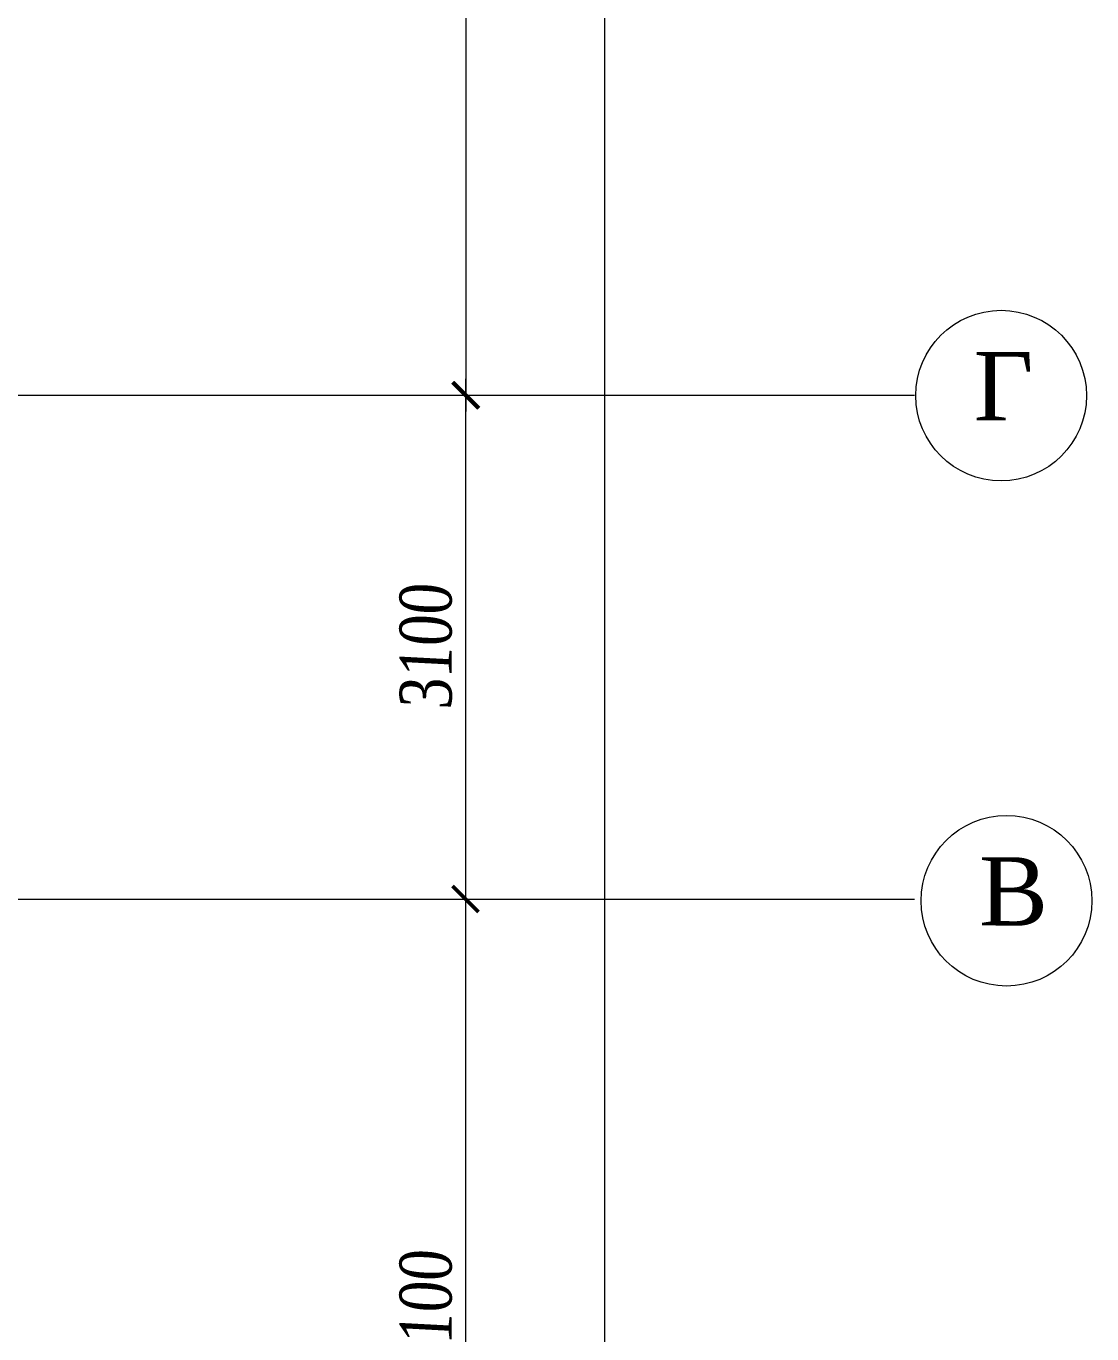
# Model space of a CAD drawing. Header units: inches. Extents: x -407541 to 6688123, y -998590 to 1205599.
# Drawn here: x 186838 to 193394, y 225161 to 233208 of the extents above; entities that cross this region are included whole.
import ezdxf

# ---------------------------------------------------------------- set-up
doc = ezdxf.new("R2010")
doc.units = ezdxf.units.IN
doc.header["$MEASUREMENT"] = 0
doc.linetypes.add('ACAD_ISO04W100', pattern=[30, 24, -3, 0, -3])
for name, color, linetype, lineweight in [('осевые о', 23, 'Continuous', 15), ('Осевые размеры', 172, 'Continuous', 5), ('Оси', 254, 'ACAD_ISO04W100', 5)]:
    doc.layers.add(name, color=color, linetype=linetype, lineweight=lineweight)
doc.styles.get("Standard").update_dxf_attribs({"font": 'arial.ttf'})
doc.styles.add('STYLE2', font='times.ttf', dxfattribs={"width": 0.8, "oblique": 3})
doc.dimstyles.new('M -100(m)', dxfattribs={"dimtxt": 320, "dimasz": 160, "dimexe": 0, "dimexo": 0, "dimgap": 80, "dimtad": 1, "dimdec": 0, "dimrnd": 5, "dimtxsty": 'STYLE2', "dimblk": 'ARCHTICK', "dimcen": 50, "dimdle": 100, "dimclrd": 256, "dimclre": 256, "dimclrt": 256, "dimadec": 0, "dimazin": 0, "dimtfac": 1, "dimtdec": 0, "dimtmove": 1, "dimatfit": 3, "dimldrblk": 'DOT', "dimfxl": 1, "dimlwd": -1, "dimlwe": 5, "dimarcsym": 0})

# ---------------------------------------------------------------- blocks, each defined once
blk = doc.blocks.new('_ARCHTICK')
at = {"color": 0, "linetype": 'ByBlock', "const_width": 0.15}
blk.add_lwpolyline([(-0.5, -0.5), (0.5, 0.5)], dxfattribs=at)
blk = doc.blocks.new('*D292')
at = {"layer": 'Осевые размеры', "ltscale": 1e-07, "transparency": 16777216}
blk.add_line((190396.5, 271937.2), (190396.5, 219037.2), dxfattribs=at)
at = {"layer": 'Осевые размеры', "lineweight": 5, "ltscale": 1e-07, "transparency": 16777216}
for p, q in [((189553.4, 271837.2), (190396.5, 271837.2)), ((189540.9, 219137.2), (190396.5, 219137.2))]:
    blk.add_line(p, q, dxfattribs=at)
at = {"layer": 'Осевые размеры', "ltscale": 1e-07, "transparency": 16777216, "xscale": 160, "yscale": 160, "zscale": 160}
for p, rotation in [((190396.5, 271837.2), 90), ((190396.5, 219137.2), 270)]:
    blk.add_blockref('_ARCHTICK', p, dxfattribs=dict(at, rotation=rotation))
at = {"layer": 'Осевые размеры', "ltscale": 1e-07, "transparency": 16777216, "insert": (190153.3, 245487.2), "char_height": 320, "attachment_point": 5, "rotation": 90, "style": 'STYLE2'}
blk.add_mtext('52700', dxfattribs=at)
blk = doc.blocks.new('_Dot')
at = {"color": 0, "linetype": 'ByBlock', "lineweight": -2}
blk.add_line((-0.5, 0), (-1, 0), dxfattribs=at)
at = {"color": 0, "linetype": 'ByBlock', "const_width": 0.5}
blk.add_lwpolyline([(-0.25, 0, 1), (0.25, 0, 1)], format="xyb", close=True, dxfattribs=at)
blk = doc.blocks.new('*D296')
at = {"layer": 'Осевые размеры', "ltscale": 1e-07, "transparency": 16777216}
blk.add_line((189544.3, 230837.3), (189544.3, 237037.2), dxfattribs=at)
at = {"layer": 'Осевые размеры', "lineweight": 5, "ltscale": 1e-07, "transparency": 16777216}
for p, q in [((187028.7, 236937.2), (189544.3, 236937.2)), ((187022.5, 230937.3), (189544.3, 230937.3))]:
    blk.add_line(p, q, dxfattribs=at)
at = {"layer": 'Осевые размеры', "ltscale": 1e-07, "transparency": 16777216, "xscale": 160, "yscale": 160, "zscale": 160}
for p, rotation in [((189544.3, 236937.2), 90), ((189544.3, 230937.3), 270)]:
    blk.add_blockref('_ARCHTICK', p, dxfattribs=dict(at, rotation=rotation))
at = {"layer": 'Осевые размеры', "ltscale": 1e-07, "transparency": 16777216, "insert": (189301.5, 233937.3), "char_height": 320, "attachment_point": 5, "rotation": 90, "style": 'STYLE2'}
blk.add_mtext('6000', dxfattribs=at)
blk = doc.blocks.new('*D297')
at = {"layer": 'Осевые размеры', "ltscale": 1e-07, "transparency": 16777216}
blk.add_line((189540.9, 231037.3), (189540.9, 227737.3), dxfattribs=at)
at = {"layer": 'Осевые размеры', "lineweight": 5, "ltscale": 1e-07, "transparency": 16777216}
for p, q in [((187022.5, 230937.3), (189540.9, 230937.3)), ((187022.5, 227837.3), (189540.9, 227837.3))]:
    blk.add_line(p, q, dxfattribs=at)
at = {"layer": 'Осевые размеры', "ltscale": 1e-07, "transparency": 16777216, "xscale": 160, "yscale": 160, "zscale": 160}
for p, rotation in [((189540.9, 230937.3), 90), ((189540.9, 227837.3), 270)]:
    blk.add_blockref('_ARCHTICK', p, dxfattribs=dict(at, rotation=rotation))
at = {"layer": 'Осевые размеры', "ltscale": 1e-07, "transparency": 16777216, "insert": (189298.2, 229387.3), "char_height": 320, "attachment_point": 5, "rotation": 90, "style": 'STYLE2'}
blk.add_mtext('3100', dxfattribs=at)
blk = doc.blocks.new('*D298')
at = {"layer": 'Осевые размеры', "ltscale": 1e-07, "transparency": 16777216}
blk.add_line((189540.9, 227937.3), (189540.9, 222637.1), dxfattribs=at)
at = {"layer": 'Осевые размеры', "lineweight": 5, "ltscale": 1e-07, "transparency": 16777216}
blk.add_line((188293.8, 222737.1), (189540.9, 222737.1), dxfattribs=at)
at = {"layer": 'Осевые размеры', "ltscale": 1e-07, "transparency": 16777216, "xscale": 160, "yscale": 160, "zscale": 160}
for p, rotation in [((189540.9, 227837.3), 90), ((189540.9, 222737.1), 270)]:
    blk.add_blockref('_ARCHTICK', p, dxfattribs=dict(at, rotation=rotation))
at = {"layer": 'Осевые размеры', "ltscale": 1e-07, "transparency": 16777216, "insert": (189298.2, 225287.2), "char_height": 320, "attachment_point": 5, "rotation": 90, "style": 'STYLE2'}
blk.add_mtext('5100', dxfattribs=at)

msp = doc.modelspace()

# ---------------------------------------------------------------- linework, layer by layer
at = {"layer": 'осевые о'}
for centre in [(192836.1, 230934.8), (192869.3, 227826.6)]:
    msp.add_circle(centre, 525, dxfattribs=at)
at = {"layer": 'Оси', "ltscale": 0.3}
for p, q in [((157503.2, 230937.2), (192303.2, 230937.2)), ((157503.2, 227837.2), (192303.2, 227837.2))]:
    msp.add_line(p, q, dxfattribs=at)

# ---------------------------------------------------------------- texts
at = {"layer": 'осевые о', "char_height": 420, "width": 3713.237, "attachment_point": 1}
for s, insert in [('{\\fTimes New Roman|b0|i0|c204|p18;Г}', (192668.1, 231202.5)), ('{\\fTimes New Roman|b0|i0|c204|p18;В}', (192701.3, 228094.3))]:
    msp.add_mtext(s, dxfattribs=dict(at, insert=insert))

# ---------------------------------------------------------------- dimensions: what is measured, and where the dimension line sits
at = {"layer": 'Осевые размеры', "ltscale": 1e-07}
for base, p1, p2, picture, middle in [((190396.5, 219137.2), (189553.4, 271837.2), (189540.9, 219137.2), '*D292', (190153.3, 245487.2)), ((189544.3, 236937.2), (187022.5, 230937.3), (187028.7, 236937.2), '*D296', (189301.5, 233937.3)), ((189540.9, 227837.3), (187022.5, 230937.3), (187022.5, 227837.3), '*D297', (189298.2, 229387.3)), ((189540.9, 222737.1), (189540.9, 227837.3), (188293.8, 222737.1), '*D298', (189298.2, 225287.2))]:
    dim = msp.add_linear_dim(base=base, p1=p1, p2=p2, angle=90, dimstyle='M -100(m)', dxfattribs=at)
    dim.commit()
    dim.dimension.update_dxf_attribs({"geometry": picture, "text_midpoint": middle})

doc.saveas('drawing.dxf')
